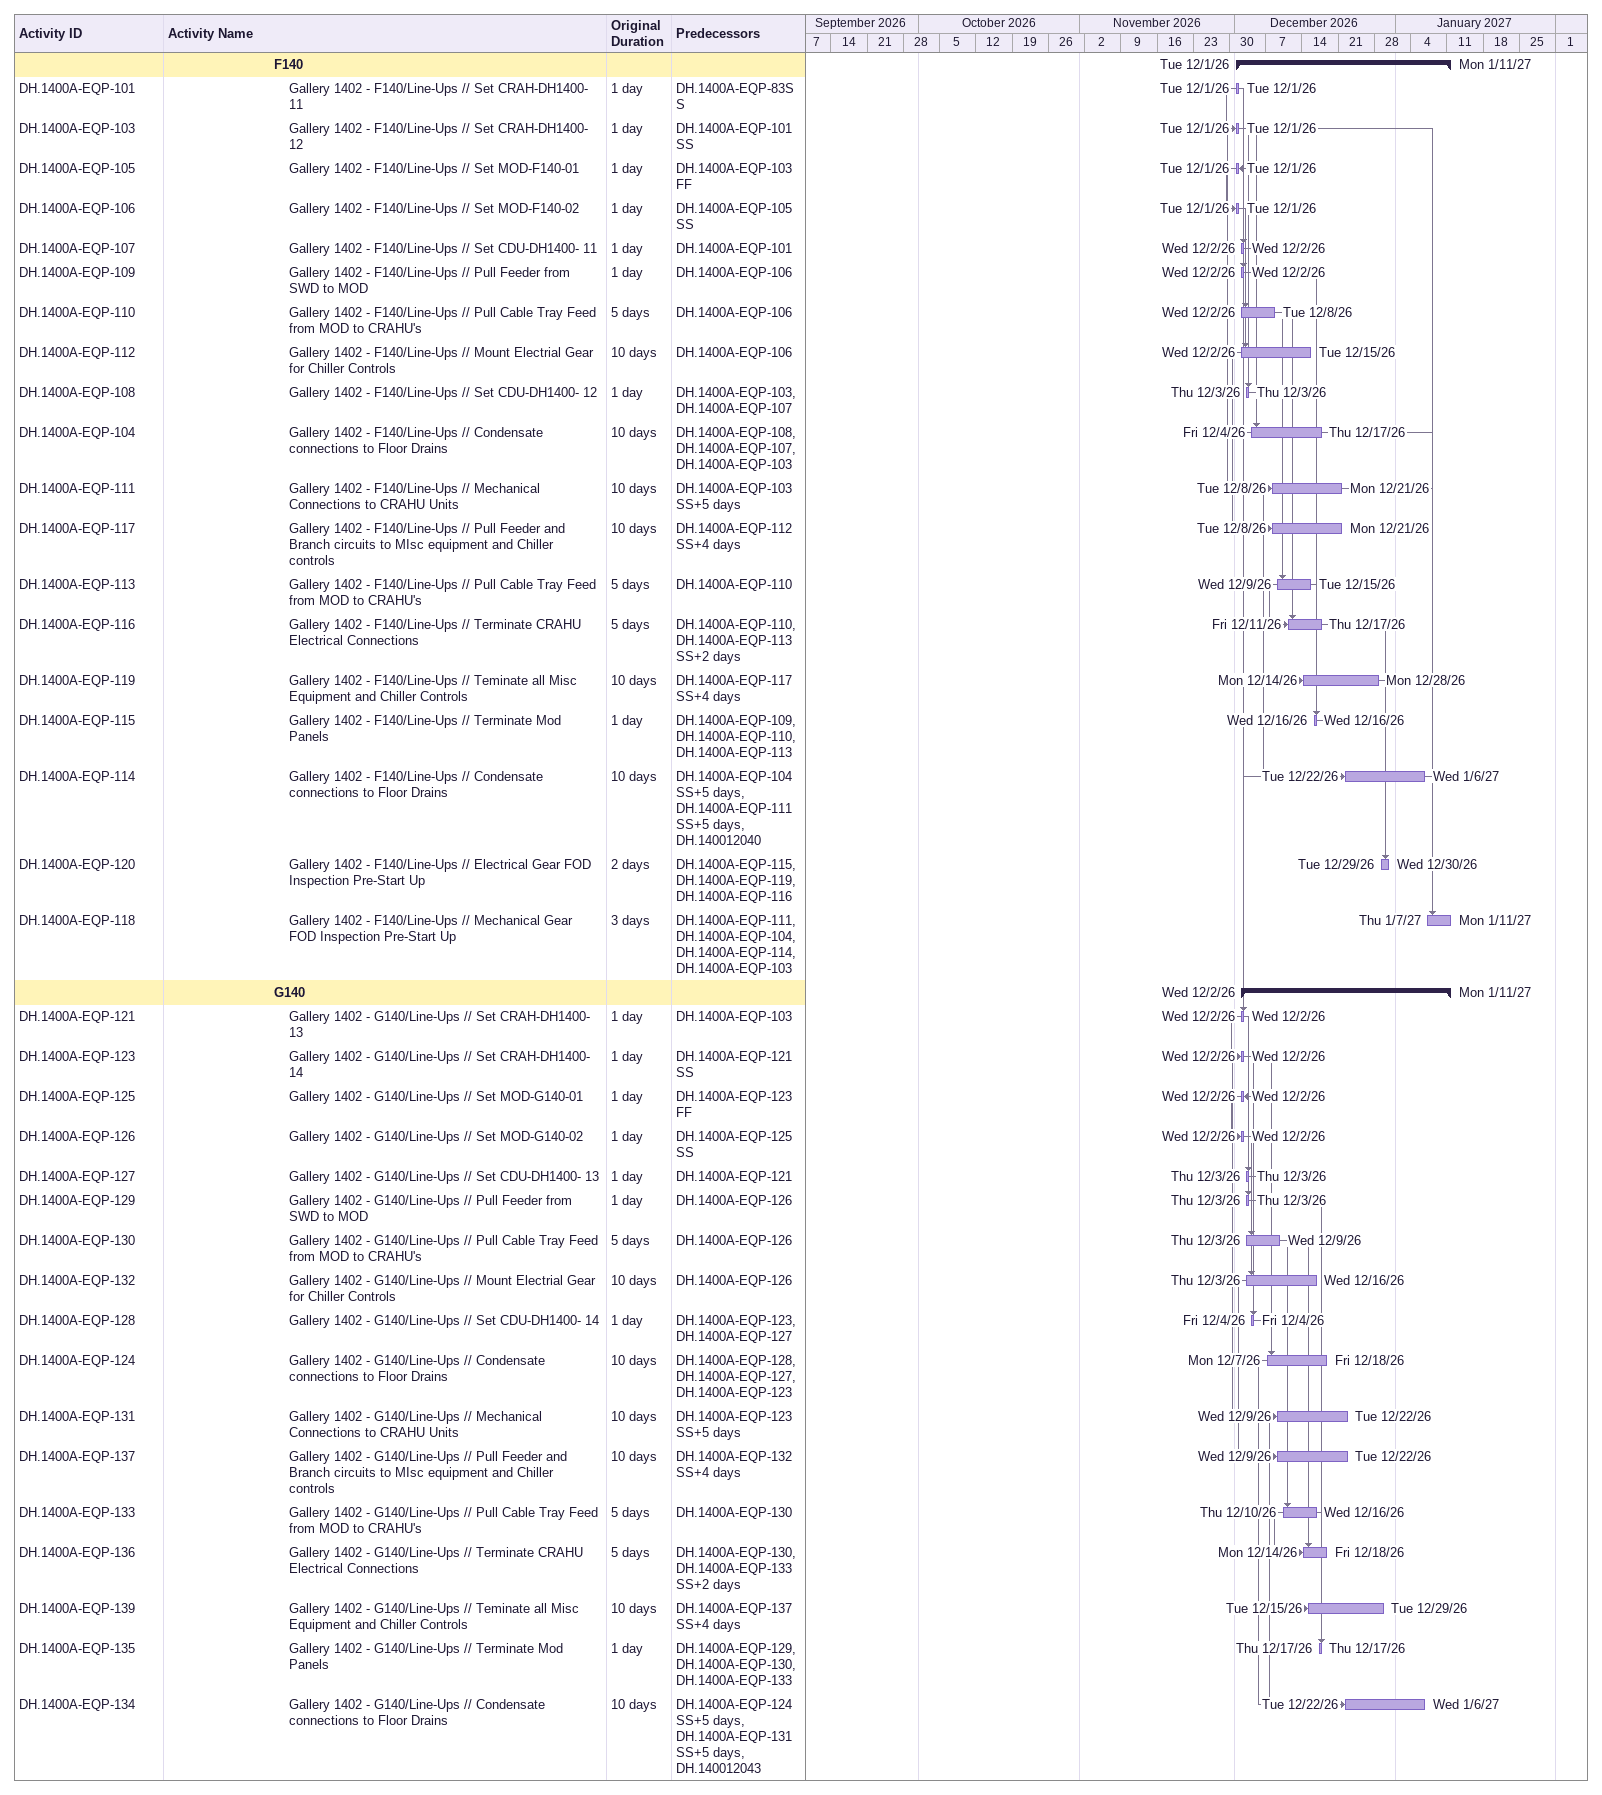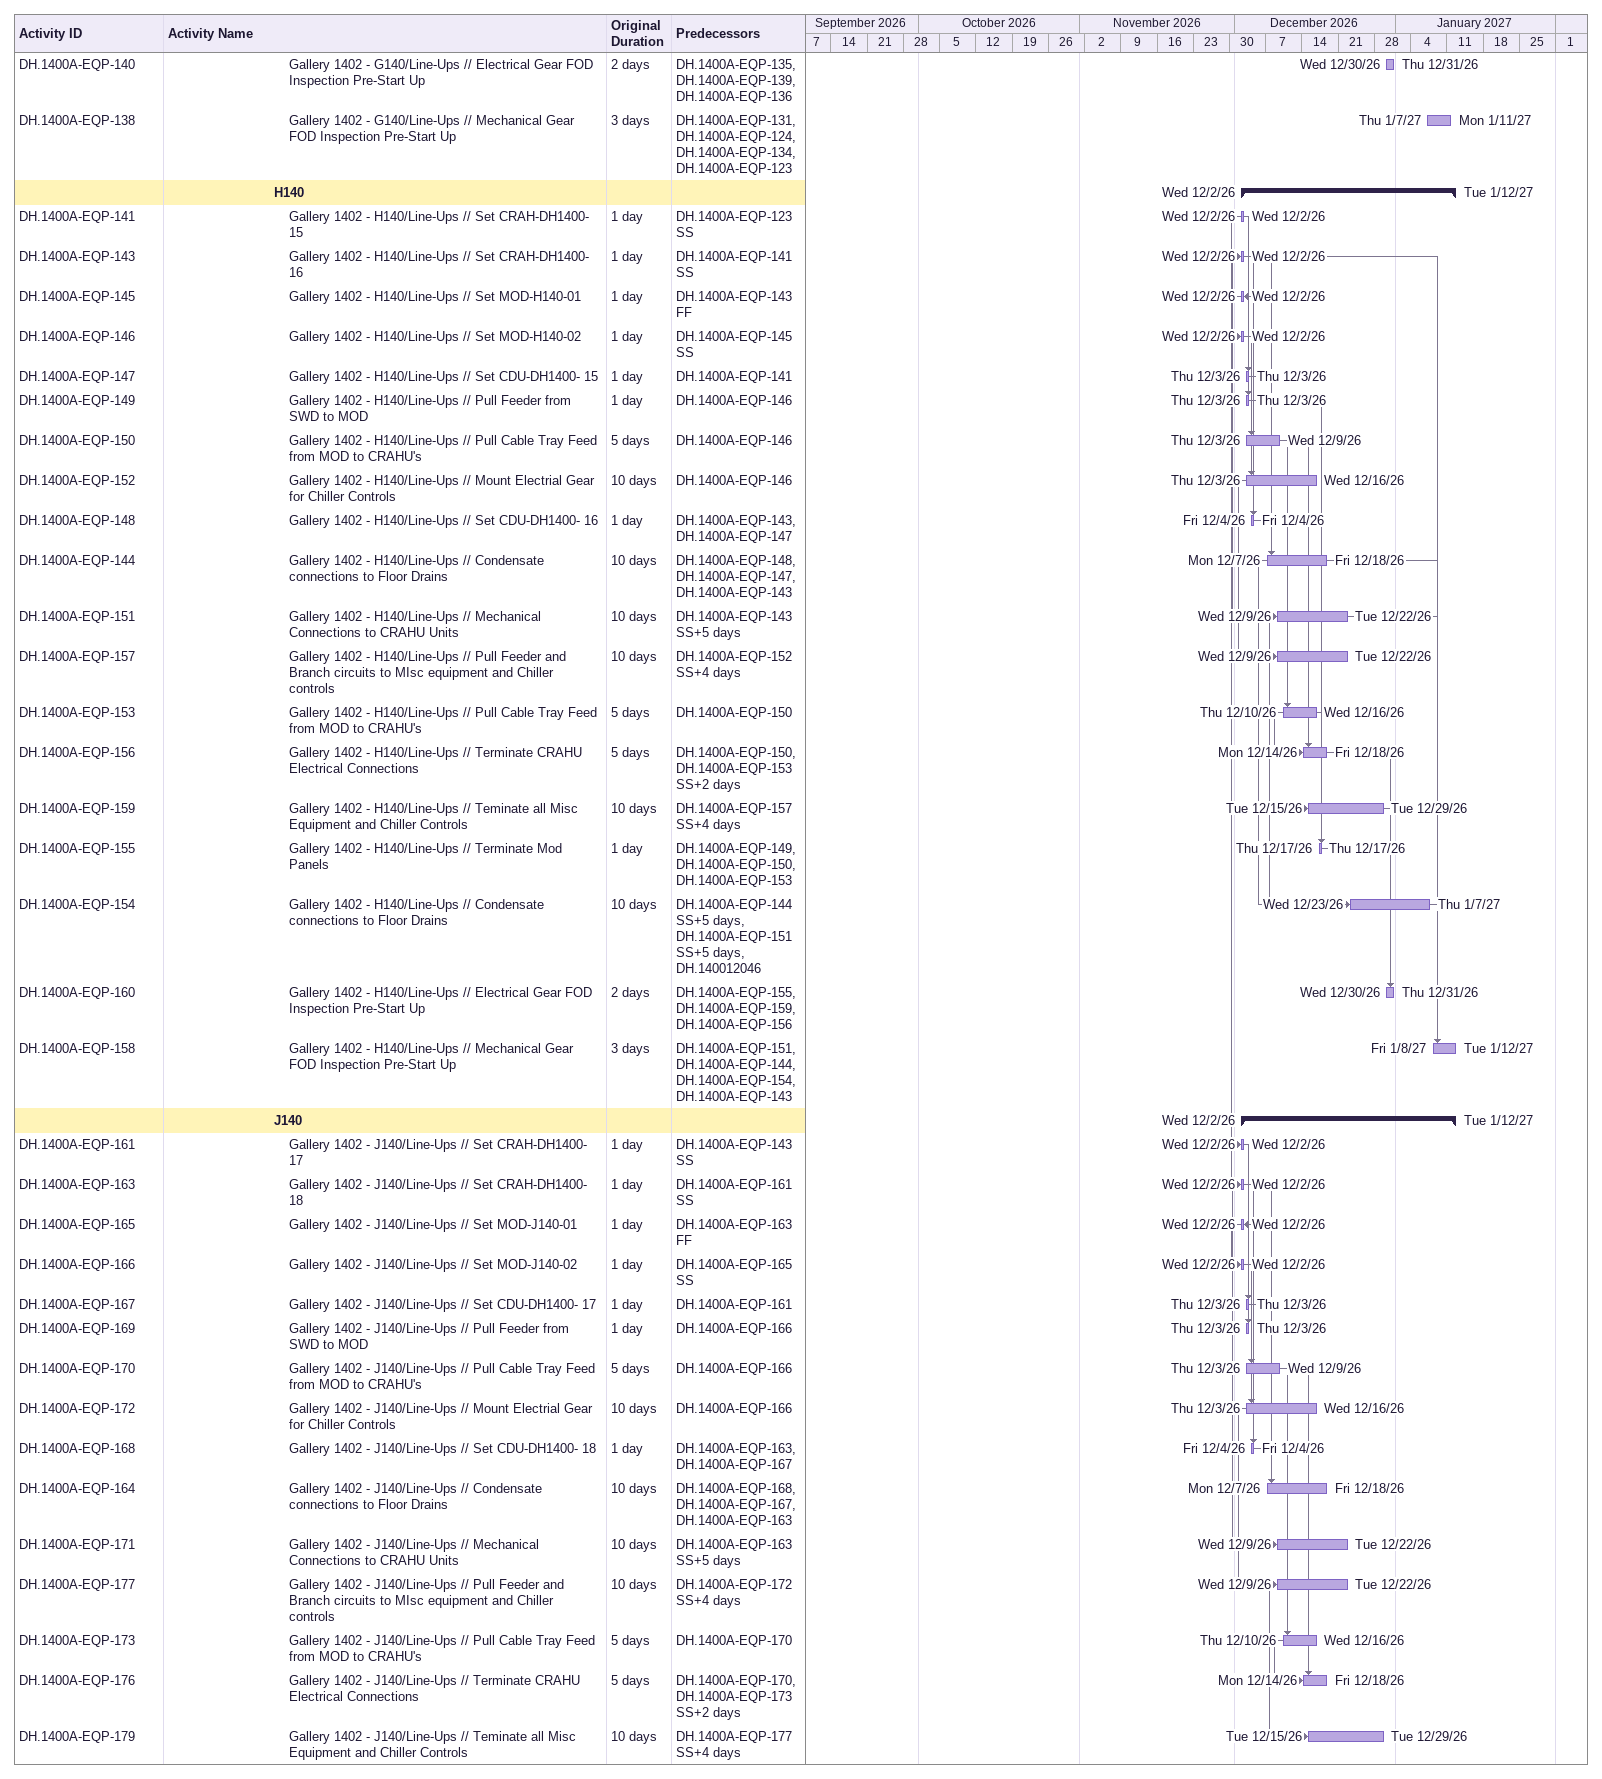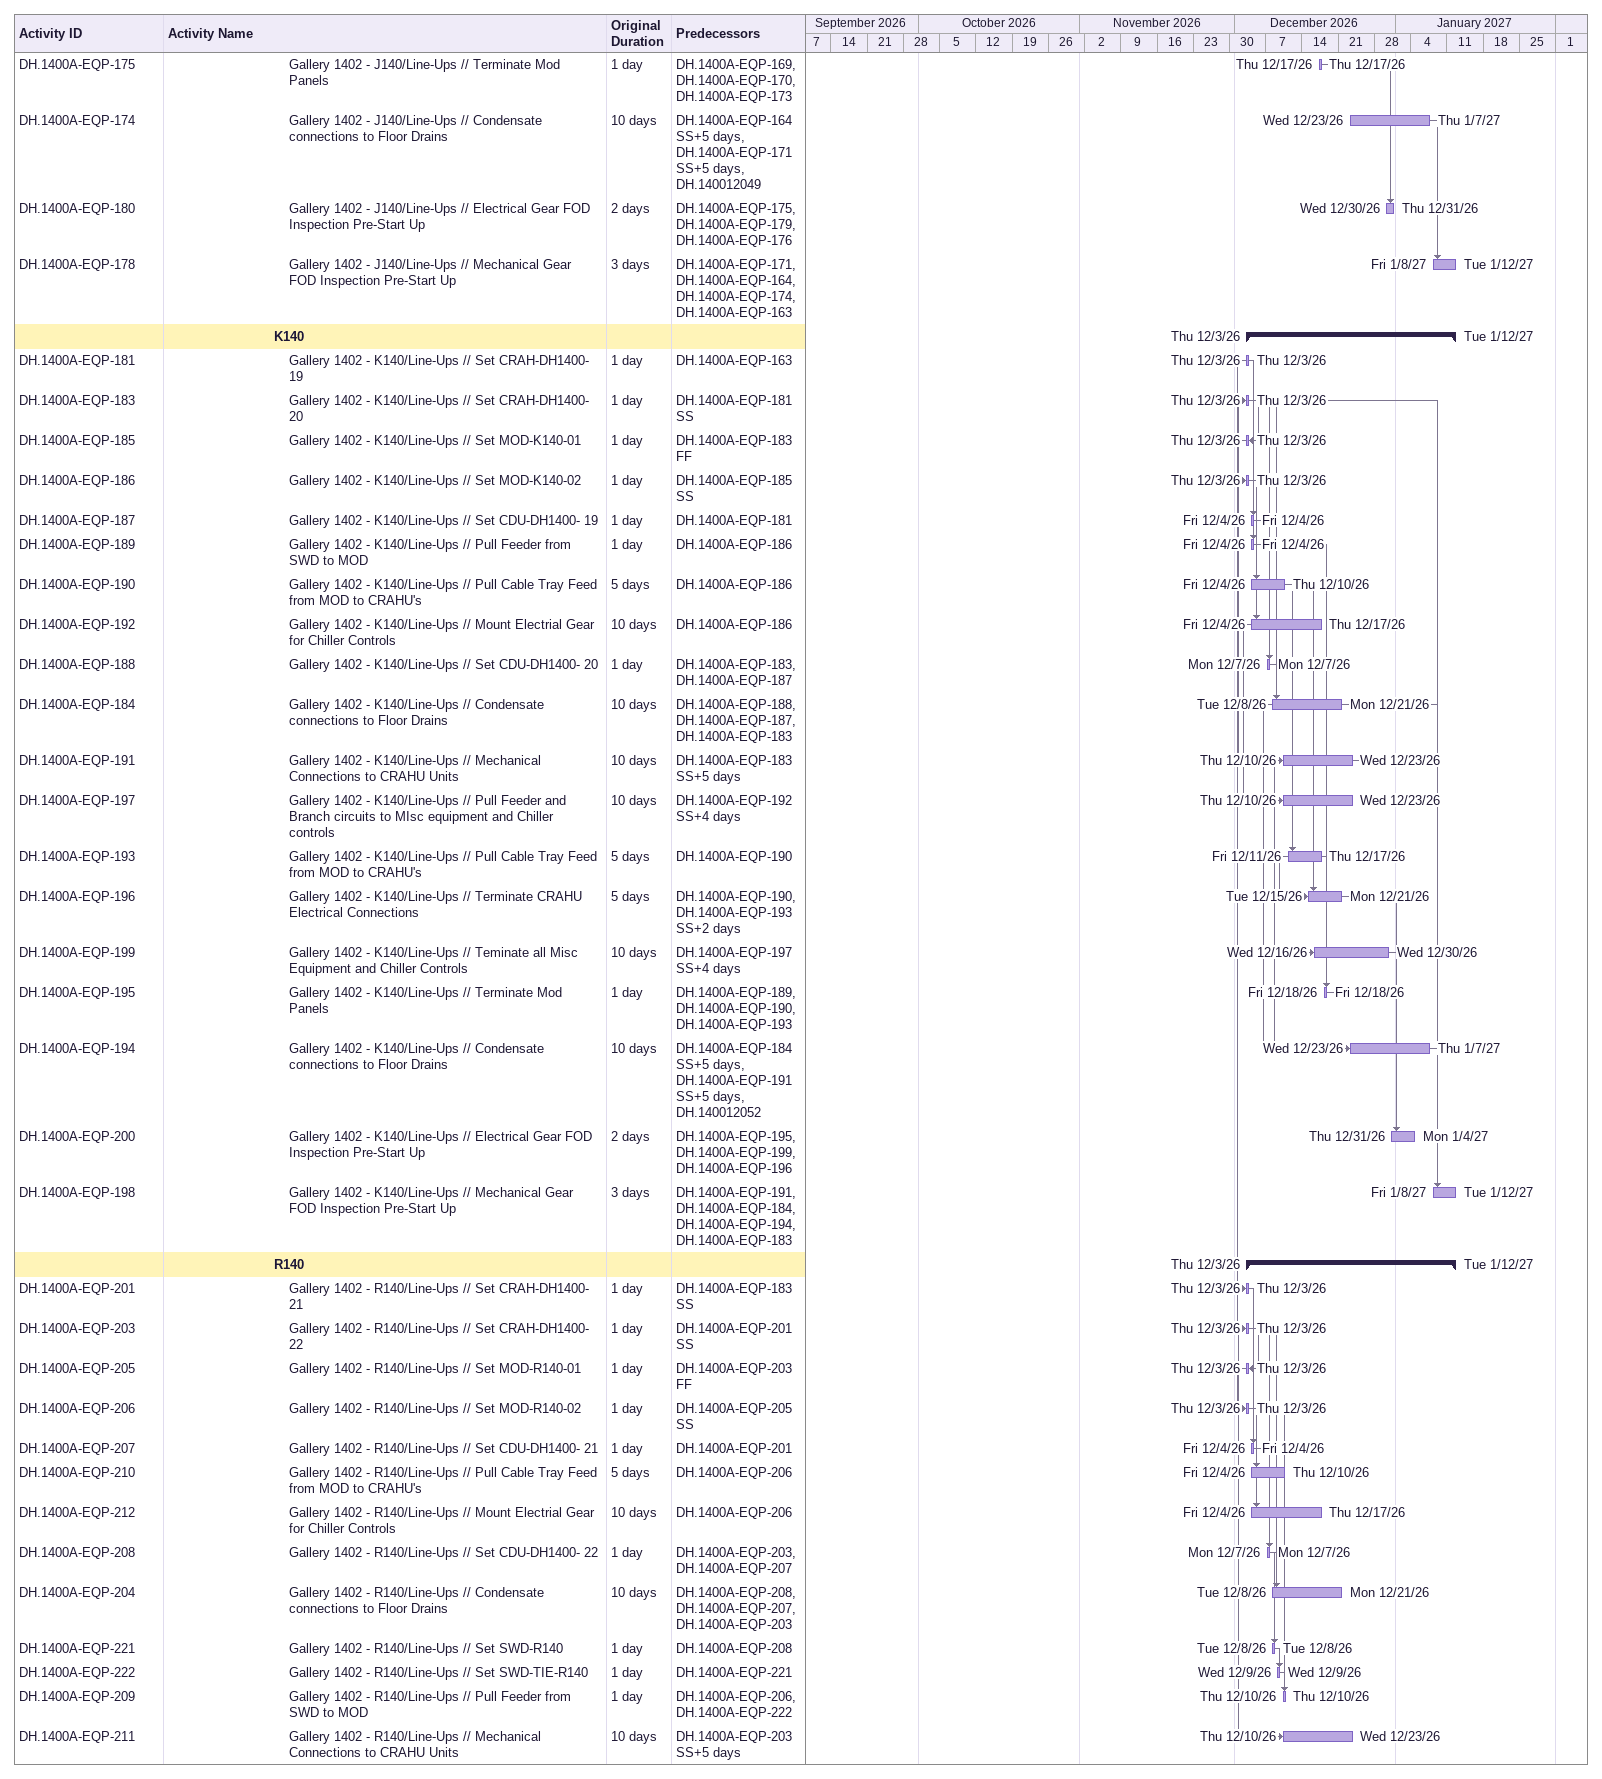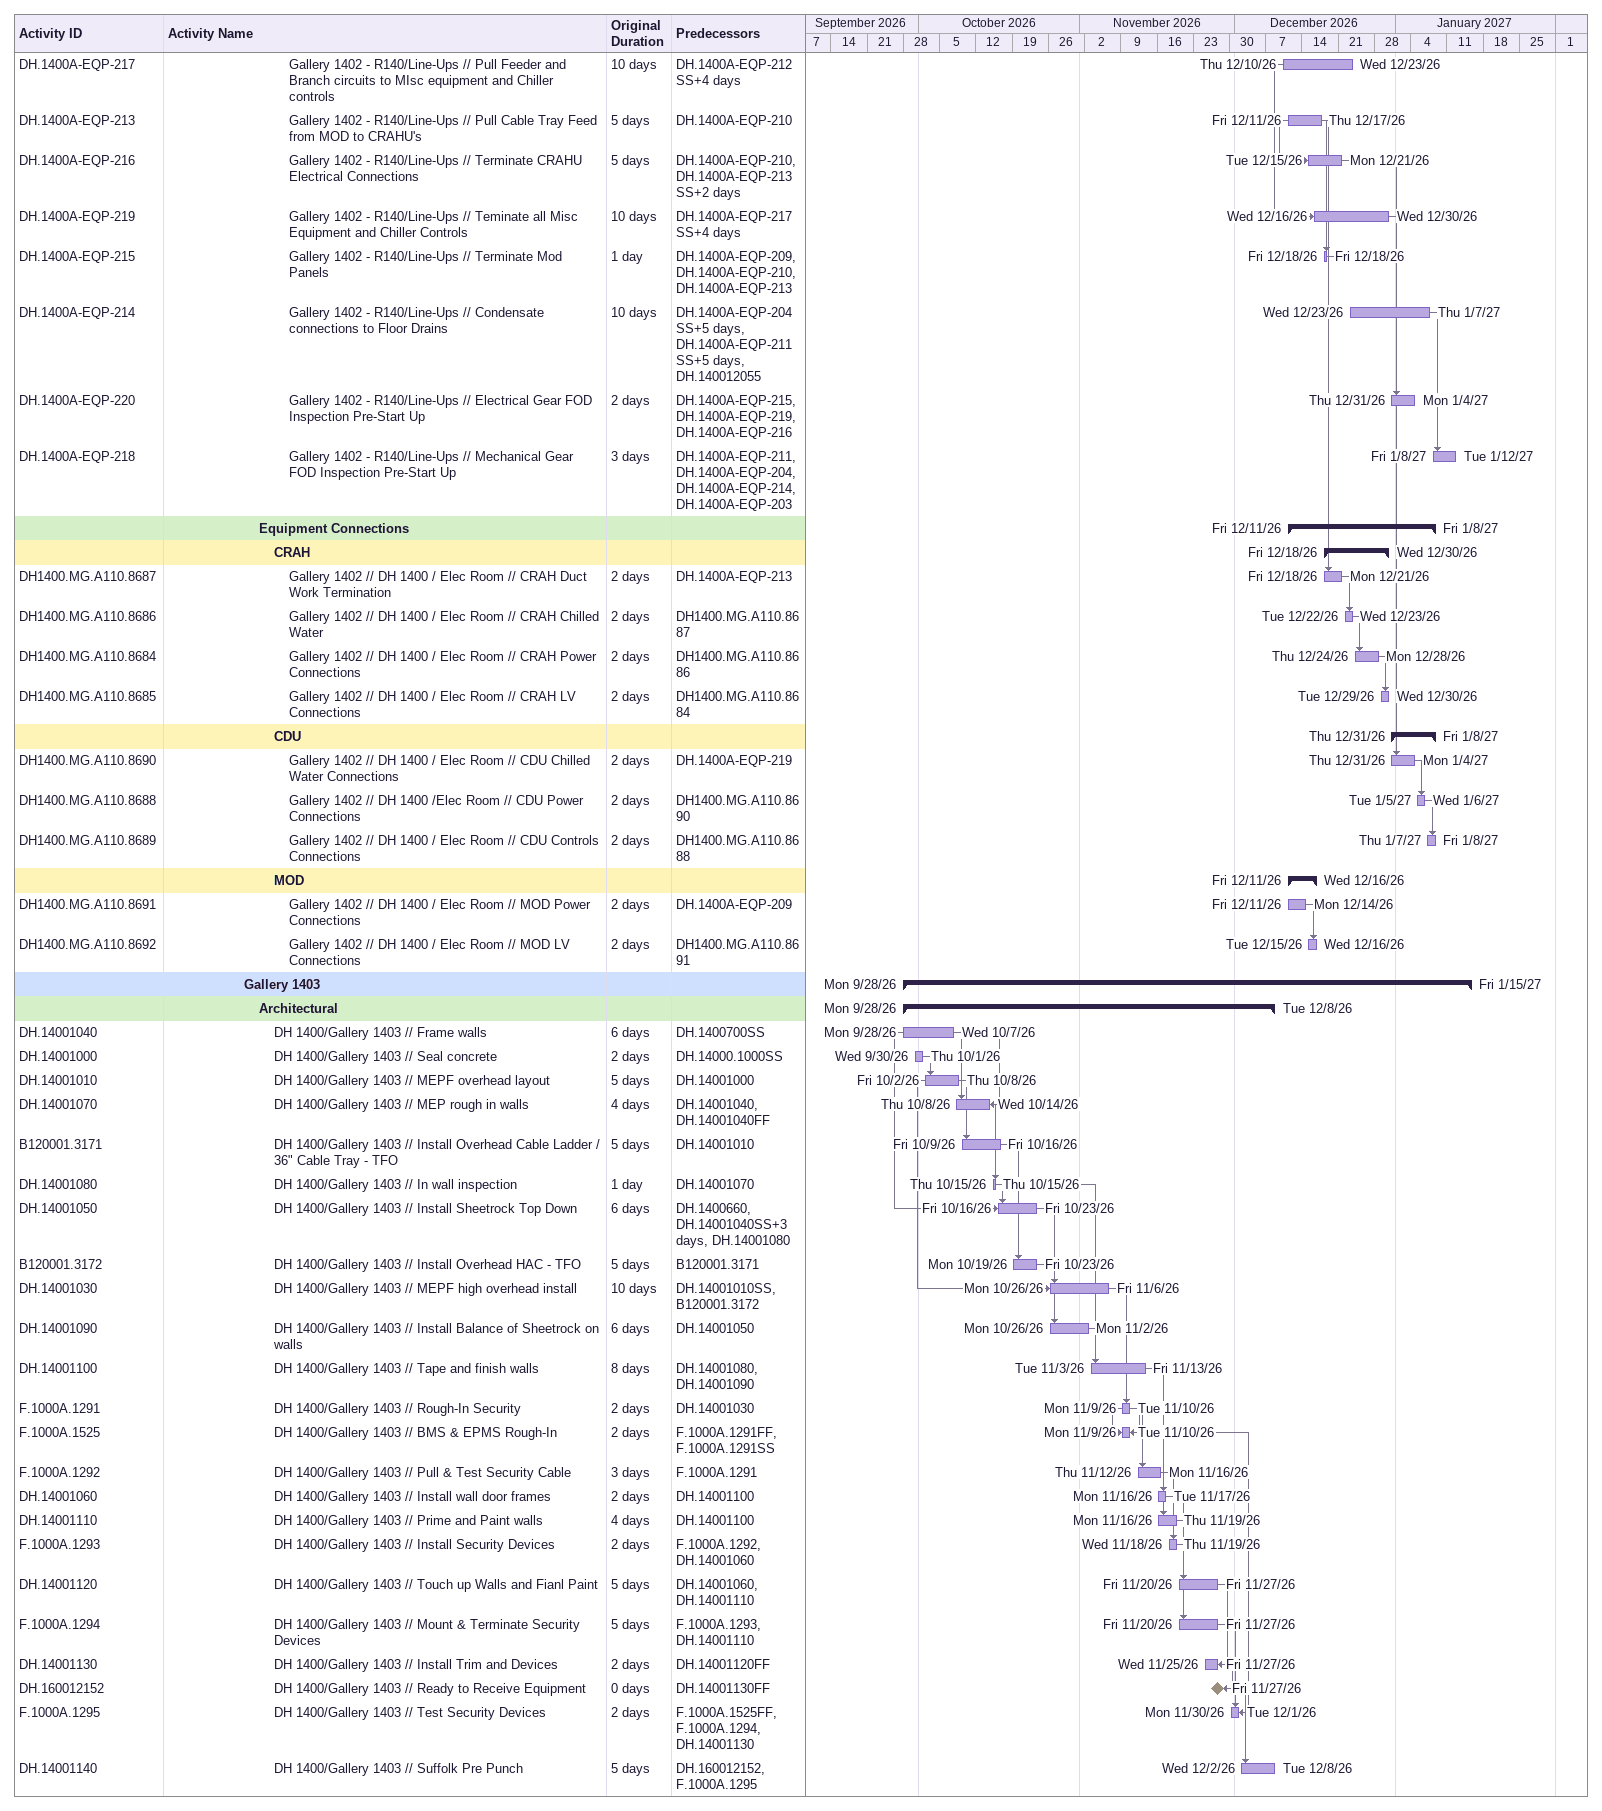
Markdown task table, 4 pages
| ID | Level | Task | Original duration | Start | Finish | Predecessors |
|---|---|---|---|---|---|---|
|  | 8 | **F140** |  | 2026-12-01 | 2027-01-11 |  |
| DH.1400A-EQP-101 | 9 | Gallery 1402 - F140/Line-Ups // Set CRAH-DH1400- 11 | 1d | 2026-12-01 | 2026-12-01 | DH.1400A-EQP-83SS |
| DH.1400A-EQP-103 | 9 | Gallery 1402 - F140/Line-Ups // Set CRAH-DH1400- 12 | 1d | 2026-12-01 | 2026-12-01 | DH.1400A-EQP-101SS |
| DH.1400A-EQP-105 | 9 | Gallery 1402 - F140/Line-Ups // Set MOD-F140-01 | 1d | 2026-12-01 | 2026-12-01 | DH.1400A-EQP-103FF |
| DH.1400A-EQP-106 | 9 | Gallery 1402 - F140/Line-Ups // Set MOD-F140-02 | 1d | 2026-12-01 | 2026-12-01 | DH.1400A-EQP-105SS |
| DH.1400A-EQP-107 | 9 | Gallery 1402 - F140/Line-Ups // Set CDU-DH1400- 11 | 1d | 2026-12-02 | 2026-12-02 | DH.1400A-EQP-101 |
| DH.1400A-EQP-109 | 9 | Gallery 1402 - F140/Line-Ups // Pull Feeder from SWD to MOD | 1d | 2026-12-02 | 2026-12-02 | DH.1400A-EQP-106 |
| DH.1400A-EQP-110 | 9 | Gallery 1402 - F140/Line-Ups // Pull Cable Tray Feed from MOD to CRAHU's | 5d | 2026-12-02 | 2026-12-08 | DH.1400A-EQP-106 |
| DH.1400A-EQP-112 | 9 | Gallery 1402 - F140/Line-Ups // Mount Electrial Gear for Chiller Controls | 10d | 2026-12-02 | 2026-12-15 | DH.1400A-EQP-106 |
| DH.1400A-EQP-108 | 9 | Gallery 1402 - F140/Line-Ups // Set CDU-DH1400- 12 | 1d | 2026-12-03 | 2026-12-03 | DH.1400A-EQP-103, DH.1400A-EQP-107 |
| DH.1400A-EQP-104 | 9 | Gallery 1402 - F140/Line-Ups // Condensate connections to Floor Drains | 10d | 2026-12-04 | 2026-12-17 | DH.1400A-EQP-108, DH.1400A-EQP-107, DH.1400A-EQP-103 |
| DH.1400A-EQP-111 | 9 | Gallery 1402 - F140/Line-Ups // Mechanical Connections to CRAHU Units | 10d | 2026-12-08 | 2026-12-21 | DH.1400A-EQP-103SS+5d |
| DH.1400A-EQP-117 | 9 | Gallery 1402 - F140/Line-Ups // Pull Feeder and Branch circuits to MIsc equipment and Chiller controls | 10d | 2026-12-08 | 2026-12-21 | DH.1400A-EQP-112SS+4d |
| DH.1400A-EQP-113 | 9 | Gallery 1402 - F140/Line-Ups // Pull Cable Tray Feed from MOD to CRAHU's | 5d | 2026-12-09 | 2026-12-15 | DH.1400A-EQP-110 |
| DH.1400A-EQP-116 | 9 | Gallery 1402 - F140/Line-Ups // Terminate CRAHU Electrical Connections | 5d | 2026-12-11 | 2026-12-17 | DH.1400A-EQP-110, DH.1400A-EQP-113SS+2d |
| DH.1400A-EQP-119 | 9 | Gallery 1402 - F140/Line-Ups // Teminate all Misc Equipment and Chiller Controls | 10d | 2026-12-14 | 2026-12-28 | DH.1400A-EQP-117SS+4d |
| DH.1400A-EQP-115 | 9 | Gallery 1402 - F140/Line-Ups // Terminate Mod Panels | 1d | 2026-12-16 | 2026-12-16 | DH.1400A-EQP-109, DH.1400A-EQP-110, DH.1400A-EQP-113 |
| DH.1400A-EQP-114 | 9 | Gallery 1402 - F140/Line-Ups // Condensate connections to Floor Drains | 10d | 2026-12-22 | 2027-01-06 | DH.1400A-EQP-104SS+5d, DH.1400A-EQP-111SS+5d, DH.140012040 |
| DH.1400A-EQP-120 | 9 | Gallery 1402 - F140/Line-Ups // Electrical Gear FOD Inspection Pre-Start Up | 2d | 2026-12-29 | 2026-12-30 | DH.1400A-EQP-115, DH.1400A-EQP-119, DH.1400A-EQP-116 |
| DH.1400A-EQP-118 | 9 | Gallery 1402 - F140/Line-Ups // Mechanical Gear FOD Inspection Pre-Start Up | 3d | 2027-01-07 | 2027-01-11 | DH.1400A-EQP-111, DH.1400A-EQP-104, DH.1400A-EQP-114, DH.1400A-EQP-103 |
|  | 8 | **G140** |  | 2026-12-02 | 2027-01-11 |  |
| DH.1400A-EQP-121 | 9 | Gallery 1402 - G140/Line-Ups // Set CRAH-DH1400- 13 | 1d | 2026-12-02 | 2026-12-02 | DH.1400A-EQP-103 |
| DH.1400A-EQP-123 | 9 | Gallery 1402 - G140/Line-Ups // Set CRAH-DH1400- 14 | 1d | 2026-12-02 | 2026-12-02 | DH.1400A-EQP-121SS |
| DH.1400A-EQP-125 | 9 | Gallery 1402 - G140/Line-Ups // Set MOD-G140-01 | 1d | 2026-12-02 | 2026-12-02 | DH.1400A-EQP-123FF |
| DH.1400A-EQP-126 | 9 | Gallery 1402 - G140/Line-Ups // Set MOD-G140-02 | 1d | 2026-12-02 | 2026-12-02 | DH.1400A-EQP-125SS |
| DH.1400A-EQP-127 | 9 | Gallery 1402 - G140/Line-Ups // Set CDU-DH1400- 13 | 1d | 2026-12-03 | 2026-12-03 | DH.1400A-EQP-121 |
| DH.1400A-EQP-129 | 9 | Gallery 1402 - G140/Line-Ups // Pull Feeder from SWD to MOD | 1d | 2026-12-03 | 2026-12-03 | DH.1400A-EQP-126 |
| DH.1400A-EQP-130 | 9 | Gallery 1402 - G140/Line-Ups // Pull Cable Tray Feed from MOD to CRAHU's | 5d | 2026-12-03 | 2026-12-09 | DH.1400A-EQP-126 |
| DH.1400A-EQP-132 | 9 | Gallery 1402 - G140/Line-Ups // Mount Electrial Gear for Chiller Controls | 10d | 2026-12-03 | 2026-12-16 | DH.1400A-EQP-126 |
| DH.1400A-EQP-128 | 9 | Gallery 1402 - G140/Line-Ups // Set CDU-DH1400- 14 | 1d | 2026-12-04 | 2026-12-04 | DH.1400A-EQP-123, DH.1400A-EQP-127 |
| DH.1400A-EQP-124 | 9 | Gallery 1402 - G140/Line-Ups // Condensate connections to Floor Drains | 10d | 2026-12-07 | 2026-12-18 | DH.1400A-EQP-128, DH.1400A-EQP-127, DH.1400A-EQP-123 |
| DH.1400A-EQP-131 | 9 | Gallery 1402 - G140/Line-Ups // Mechanical Connections to CRAHU Units | 10d | 2026-12-09 | 2026-12-22 | DH.1400A-EQP-123SS+5d |
| DH.1400A-EQP-137 | 9 | Gallery 1402 - G140/Line-Ups // Pull Feeder and Branch circuits to MIsc equipment and Chiller controls | 10d | 2026-12-09 | 2026-12-22 | DH.1400A-EQP-132SS+4d |
| DH.1400A-EQP-133 | 9 | Gallery 1402 - G140/Line-Ups // Pull Cable Tray Feed from MOD to CRAHU's | 5d | 2026-12-10 | 2026-12-16 | DH.1400A-EQP-130 |
| DH.1400A-EQP-136 | 9 | Gallery 1402 - G140/Line-Ups // Terminate CRAHU Electrical Connections | 5d | 2026-12-14 | 2026-12-18 | DH.1400A-EQP-130, DH.1400A-EQP-133SS+2d |
| DH.1400A-EQP-139 | 9 | Gallery 1402 - G140/Line-Ups // Teminate all Misc Equipment and Chiller Controls | 10d | 2026-12-15 | 2026-12-29 | DH.1400A-EQP-137SS+4d |
| DH.1400A-EQP-135 | 9 | Gallery 1402 - G140/Line-Ups // Terminate Mod Panels | 1d | 2026-12-17 | 2026-12-17 | DH.1400A-EQP-129, DH.1400A-EQP-130, DH.1400A-EQP-133 |
| DH.1400A-EQP-134 | 9 | Gallery 1402 - G140/Line-Ups // Condensate connections to Floor Drains | 10d | 2026-12-22 | 2027-01-06 | DH.1400A-EQP-124SS+5d, DH.1400A-EQP-131SS+5d, DH.140012043 |
| DH.1400A-EQP-140 | 9 | Gallery 1402 - G140/Line-Ups // Electrical Gear FOD Inspection Pre-Start Up | 2d | 2026-12-30 | 2026-12-31 | DH.1400A-EQP-135, DH.1400A-EQP-139, DH.1400A-EQP-136 |
| DH.1400A-EQP-138 | 9 | Gallery 1402 - G140/Line-Ups // Mechanical Gear FOD Inspection Pre-Start Up | 3d | 2027-01-07 | 2027-01-11 | DH.1400A-EQP-131, DH.1400A-EQP-124, DH.1400A-EQP-134, DH.1400A-EQP-123 |
|  | 8 | **H140** |  | 2026-12-02 | 2027-01-12 |  |
| DH.1400A-EQP-141 | 9 | Gallery 1402 - H140/Line-Ups // Set CRAH-DH1400- 15 | 1d | 2026-12-02 | 2026-12-02 | DH.1400A-EQP-123SS |
| DH.1400A-EQP-143 | 9 | Gallery 1402 - H140/Line-Ups // Set CRAH-DH1400- 16 | 1d | 2026-12-02 | 2026-12-02 | DH.1400A-EQP-141SS |
| DH.1400A-EQP-145 | 9 | Gallery 1402 - H140/Line-Ups // Set MOD-H140-01 | 1d | 2026-12-02 | 2026-12-02 | DH.1400A-EQP-143FF |
| DH.1400A-EQP-146 | 9 | Gallery 1402 - H140/Line-Ups // Set MOD-H140-02 | 1d | 2026-12-02 | 2026-12-02 | DH.1400A-EQP-145SS |
| DH.1400A-EQP-147 | 9 | Gallery 1402 - H140/Line-Ups // Set CDU-DH1400- 15 | 1d | 2026-12-03 | 2026-12-03 | DH.1400A-EQP-141 |
| DH.1400A-EQP-149 | 9 | Gallery 1402 - H140/Line-Ups // Pull Feeder from SWD to MOD | 1d | 2026-12-03 | 2026-12-03 | DH.1400A-EQP-146 |
| DH.1400A-EQP-150 | 9 | Gallery 1402 - H140/Line-Ups // Pull Cable Tray Feed from MOD to CRAHU's | 5d | 2026-12-03 | 2026-12-09 | DH.1400A-EQP-146 |
| DH.1400A-EQP-152 | 9 | Gallery 1402 - H140/Line-Ups // Mount Electrial Gear for Chiller Controls | 10d | 2026-12-03 | 2026-12-16 | DH.1400A-EQP-146 |
| DH.1400A-EQP-148 | 9 | Gallery 1402 - H140/Line-Ups // Set CDU-DH1400- 16 | 1d | 2026-12-04 | 2026-12-04 | DH.1400A-EQP-143, DH.1400A-EQP-147 |
| DH.1400A-EQP-144 | 9 | Gallery 1402 - H140/Line-Ups // Condensate connections to Floor Drains | 10d | 2026-12-07 | 2026-12-18 | DH.1400A-EQP-148, DH.1400A-EQP-147, DH.1400A-EQP-143 |
| DH.1400A-EQP-151 | 9 | Gallery 1402 - H140/Line-Ups // Mechanical Connections to CRAHU Units | 10d | 2026-12-09 | 2026-12-22 | DH.1400A-EQP-143SS+5d |
| DH.1400A-EQP-157 | 9 | Gallery 1402 - H140/Line-Ups // Pull Feeder and Branch circuits to MIsc equipment and Chiller controls | 10d | 2026-12-09 | 2026-12-22 | DH.1400A-EQP-152SS+4d |
| DH.1400A-EQP-153 | 9 | Gallery 1402 - H140/Line-Ups // Pull Cable Tray Feed from MOD to CRAHU's | 5d | 2026-12-10 | 2026-12-16 | DH.1400A-EQP-150 |
| DH.1400A-EQP-156 | 9 | Gallery 1402 - H140/Line-Ups // Terminate CRAHU Electrical Connections | 5d | 2026-12-14 | 2026-12-18 | DH.1400A-EQP-150, DH.1400A-EQP-153SS+2d |
| DH.1400A-EQP-159 | 9 | Gallery 1402 - H140/Line-Ups // Teminate all Misc Equipment and Chiller Controls | 10d | 2026-12-15 | 2026-12-29 | DH.1400A-EQP-157SS+4d |
| DH.1400A-EQP-155 | 9 | Gallery 1402 - H140/Line-Ups // Terminate Mod Panels | 1d | 2026-12-17 | 2026-12-17 | DH.1400A-EQP-149, DH.1400A-EQP-150, DH.1400A-EQP-153 |
| DH.1400A-EQP-154 | 9 | Gallery 1402 - H140/Line-Ups // Condensate connections to Floor Drains | 10d | 2026-12-23 | 2027-01-07 | DH.1400A-EQP-144SS+5d, DH.1400A-EQP-151SS+5d, DH.140012046 |
| DH.1400A-EQP-160 | 9 | Gallery 1402 - H140/Line-Ups // Electrical Gear FOD Inspection Pre-Start Up | 2d | 2026-12-30 | 2026-12-31 | DH.1400A-EQP-155, DH.1400A-EQP-159, DH.1400A-EQP-156 |
| DH.1400A-EQP-158 | 9 | Gallery 1402 - H140/Line-Ups // Mechanical Gear FOD Inspection Pre-Start Up | 3d | 2027-01-08 | 2027-01-12 | DH.1400A-EQP-151, DH.1400A-EQP-144, DH.1400A-EQP-154, DH.1400A-EQP-143 |
|  | 8 | **J140** |  | 2026-12-02 | 2027-01-12 |  |
| DH.1400A-EQP-161 | 9 | Gallery 1402 - J140/Line-Ups // Set CRAH-DH1400- 17 | 1d | 2026-12-02 | 2026-12-02 | DH.1400A-EQP-143SS |
| DH.1400A-EQP-163 | 9 | Gallery 1402 - J140/Line-Ups // Set CRAH-DH1400- 18 | 1d | 2026-12-02 | 2026-12-02 | DH.1400A-EQP-161SS |
| DH.1400A-EQP-165 | 9 | Gallery 1402 - J140/Line-Ups // Set MOD-J140-01 | 1d | 2026-12-02 | 2026-12-02 | DH.1400A-EQP-163FF |
| DH.1400A-EQP-166 | 9 | Gallery 1402 - J140/Line-Ups // Set MOD-J140-02 | 1d | 2026-12-02 | 2026-12-02 | DH.1400A-EQP-165SS |
| DH.1400A-EQP-167 | 9 | Gallery 1402 - J140/Line-Ups // Set CDU-DH1400- 17 | 1d | 2026-12-03 | 2026-12-03 | DH.1400A-EQP-161 |
| DH.1400A-EQP-169 | 9 | Gallery 1402 - J140/Line-Ups // Pull Feeder from SWD to MOD | 1d | 2026-12-03 | 2026-12-03 | DH.1400A-EQP-166 |
| DH.1400A-EQP-170 | 9 | Gallery 1402 - J140/Line-Ups // Pull Cable Tray Feed from MOD to CRAHU's | 5d | 2026-12-03 | 2026-12-09 | DH.1400A-EQP-166 |
| DH.1400A-EQP-172 | 9 | Gallery 1402 - J140/Line-Ups // Mount Electrial Gear for Chiller Controls | 10d | 2026-12-03 | 2026-12-16 | DH.1400A-EQP-166 |
| DH.1400A-EQP-168 | 9 | Gallery 1402 - J140/Line-Ups // Set CDU-DH1400- 18 | 1d | 2026-12-04 | 2026-12-04 | DH.1400A-EQP-163, DH.1400A-EQP-167 |
| DH.1400A-EQP-164 | 9 | Gallery 1402 - J140/Line-Ups // Condensate connections to Floor Drains | 10d | 2026-12-07 | 2026-12-18 | DH.1400A-EQP-168, DH.1400A-EQP-167, DH.1400A-EQP-163 |
| DH.1400A-EQP-171 | 9 | Gallery 1402 - J140/Line-Ups // Mechanical Connections to CRAHU Units | 10d | 2026-12-09 | 2026-12-22 | DH.1400A-EQP-163SS+5d |
| DH.1400A-EQP-177 | 9 | Gallery 1402 - J140/Line-Ups // Pull Feeder and Branch circuits to MIsc equipment and Chiller controls | 10d | 2026-12-09 | 2026-12-22 | DH.1400A-EQP-172SS+4d |
| DH.1400A-EQP-173 | 9 | Gallery 1402 - J140/Line-Ups // Pull Cable Tray Feed from MOD to CRAHU's | 5d | 2026-12-10 | 2026-12-16 | DH.1400A-EQP-170 |
| DH.1400A-EQP-176 | 9 | Gallery 1402 - J140/Line-Ups // Terminate CRAHU Electrical Connections | 5d | 2026-12-14 | 2026-12-18 | DH.1400A-EQP-170, DH.1400A-EQP-173SS+2d |
| DH.1400A-EQP-179 | 9 | Gallery 1402 - J140/Line-Ups // Teminate all Misc Equipment and Chiller Controls | 10d | 2026-12-15 | 2026-12-29 | DH.1400A-EQP-177SS+4d |
| DH.1400A-EQP-175 | 9 | Gallery 1402 - J140/Line-Ups // Terminate Mod Panels | 1d | 2026-12-17 | 2026-12-17 | DH.1400A-EQP-169, DH.1400A-EQP-170, DH.1400A-EQP-173 |
| DH.1400A-EQP-174 | 9 | Gallery 1402 - J140/Line-Ups // Condensate connections to Floor Drains | 10d | 2026-12-23 | 2027-01-07 | DH.1400A-EQP-164SS+5d, DH.1400A-EQP-171SS+5d, DH.140012049 |
| DH.1400A-EQP-180 | 9 | Gallery 1402 - J140/Line-Ups // Electrical Gear FOD Inspection Pre-Start Up | 2d | 2026-12-30 | 2026-12-31 | DH.1400A-EQP-175, DH.1400A-EQP-179, DH.1400A-EQP-176 |
| DH.1400A-EQP-178 | 9 | Gallery 1402 - J140/Line-Ups // Mechanical Gear FOD Inspection Pre-Start Up | 3d | 2027-01-08 | 2027-01-12 | DH.1400A-EQP-171, DH.1400A-EQP-164, DH.1400A-EQP-174, DH.1400A-EQP-163 |
|  | 8 | **K140** |  | 2026-12-03 | 2027-01-12 |  |
| DH.1400A-EQP-181 | 9 | Gallery 1402 - K140/Line-Ups // Set CRAH-DH1400- 19 | 1d | 2026-12-03 | 2026-12-03 | DH.1400A-EQP-163 |
| DH.1400A-EQP-183 | 9 | Gallery 1402 - K140/Line-Ups // Set CRAH-DH1400- 20 | 1d | 2026-12-03 | 2026-12-03 | DH.1400A-EQP-181SS |
| DH.1400A-EQP-185 | 9 | Gallery 1402 - K140/Line-Ups // Set MOD-K140-01 | 1d | 2026-12-03 | 2026-12-03 | DH.1400A-EQP-183FF |
| DH.1400A-EQP-186 | 9 | Gallery 1402 - K140/Line-Ups // Set MOD-K140-02 | 1d | 2026-12-03 | 2026-12-03 | DH.1400A-EQP-185SS |
| DH.1400A-EQP-187 | 9 | Gallery 1402 - K140/Line-Ups // Set CDU-DH1400- 19 | 1d | 2026-12-04 | 2026-12-04 | DH.1400A-EQP-181 |
| DH.1400A-EQP-189 | 9 | Gallery 1402 - K140/Line-Ups // Pull Feeder from SWD to MOD | 1d | 2026-12-04 | 2026-12-04 | DH.1400A-EQP-186 |
| DH.1400A-EQP-190 | 9 | Gallery 1402 - K140/Line-Ups // Pull Cable Tray Feed from MOD to CRAHU's | 5d | 2026-12-04 | 2026-12-10 | DH.1400A-EQP-186 |
| DH.1400A-EQP-192 | 9 | Gallery 1402 - K140/Line-Ups // Mount Electrial Gear for Chiller Controls | 10d | 2026-12-04 | 2026-12-17 | DH.1400A-EQP-186 |
| DH.1400A-EQP-188 | 9 | Gallery 1402 - K140/Line-Ups // Set CDU-DH1400- 20 | 1d | 2026-12-07 | 2026-12-07 | DH.1400A-EQP-183, DH.1400A-EQP-187 |
| DH.1400A-EQP-184 | 9 | Gallery 1402 - K140/Line-Ups // Condensate connections to Floor Drains | 10d | 2026-12-08 | 2026-12-21 | DH.1400A-EQP-188, DH.1400A-EQP-187, DH.1400A-EQP-183 |
| DH.1400A-EQP-191 | 9 | Gallery 1402 - K140/Line-Ups // Mechanical Connections to CRAHU Units | 10d | 2026-12-10 | 2026-12-23 | DH.1400A-EQP-183SS+5d |
| DH.1400A-EQP-197 | 9 | Gallery 1402 - K140/Line-Ups // Pull Feeder and Branch circuits to MIsc equipment and Chiller controls | 10d | 2026-12-10 | 2026-12-23 | DH.1400A-EQP-192SS+4d |
| DH.1400A-EQP-193 | 9 | Gallery 1402 - K140/Line-Ups // Pull Cable Tray Feed from MOD to CRAHU's | 5d | 2026-12-11 | 2026-12-17 | DH.1400A-EQP-190 |
| DH.1400A-EQP-196 | 9 | Gallery 1402 - K140/Line-Ups // Terminate CRAHU Electrical Connections | 5d | 2026-12-15 | 2026-12-21 | DH.1400A-EQP-190, DH.1400A-EQP-193SS+2d |
| DH.1400A-EQP-199 | 9 | Gallery 1402 - K140/Line-Ups // Teminate all Misc Equipment and Chiller Controls | 10d | 2026-12-16 | 2026-12-30 | DH.1400A-EQP-197SS+4d |
| DH.1400A-EQP-195 | 9 | Gallery 1402 - K140/Line-Ups // Terminate Mod Panels | 1d | 2026-12-18 | 2026-12-18 | DH.1400A-EQP-189, DH.1400A-EQP-190, DH.1400A-EQP-193 |
| DH.1400A-EQP-194 | 9 | Gallery 1402 - K140/Line-Ups // Condensate connections to Floor Drains | 10d | 2026-12-23 | 2027-01-07 | DH.1400A-EQP-184SS+5d, DH.1400A-EQP-191SS+5d, DH.140012052 |
| DH.1400A-EQP-200 | 9 | Gallery 1402 - K140/Line-Ups // Electrical Gear FOD Inspection Pre-Start Up | 2d | 2026-12-31 | 2027-01-04 | DH.1400A-EQP-195, DH.1400A-EQP-199, DH.1400A-EQP-196 |
| DH.1400A-EQP-198 | 9 | Gallery 1402 - K140/Line-Ups // Mechanical Gear FOD Inspection Pre-Start Up | 3d | 2027-01-08 | 2027-01-12 | DH.1400A-EQP-191, DH.1400A-EQP-184, DH.1400A-EQP-194, DH.1400A-EQP-183 |
|  | 8 | **R140** |  | 2026-12-03 | 2027-01-12 |  |
| DH.1400A-EQP-201 | 9 | Gallery 1402 - R140/Line-Ups // Set CRAH-DH1400- 21 | 1d | 2026-12-03 | 2026-12-03 | DH.1400A-EQP-183SS |
| DH.1400A-EQP-203 | 9 | Gallery 1402 - R140/Line-Ups // Set CRAH-DH1400- 22 | 1d | 2026-12-03 | 2026-12-03 | DH.1400A-EQP-201SS |
| DH.1400A-EQP-205 | 9 | Gallery 1402 - R140/Line-Ups // Set MOD-R140-01 | 1d | 2026-12-03 | 2026-12-03 | DH.1400A-EQP-203FF |
| DH.1400A-EQP-206 | 9 | Gallery 1402 - R140/Line-Ups // Set MOD-R140-02 | 1d | 2026-12-03 | 2026-12-03 | DH.1400A-EQP-205SS |
| DH.1400A-EQP-207 | 9 | Gallery 1402 - R140/Line-Ups // Set CDU-DH1400- 21 | 1d | 2026-12-04 | 2026-12-04 | DH.1400A-EQP-201 |
| DH.1400A-EQP-210 | 9 | Gallery 1402 - R140/Line-Ups // Pull Cable Tray Feed from MOD to CRAHU's | 5d | 2026-12-04 | 2026-12-10 | DH.1400A-EQP-206 |
| DH.1400A-EQP-212 | 9 | Gallery 1402 - R140/Line-Ups // Mount Electrial Gear for Chiller Controls | 10d | 2026-12-04 | 2026-12-17 | DH.1400A-EQP-206 |
| DH.1400A-EQP-208 | 9 | Gallery 1402 - R140/Line-Ups // Set CDU-DH1400- 22 | 1d | 2026-12-07 | 2026-12-07 | DH.1400A-EQP-203, DH.1400A-EQP-207 |
| DH.1400A-EQP-204 | 9 | Gallery 1402 - R140/Line-Ups // Condensate connections to Floor Drains | 10d | 2026-12-08 | 2026-12-21 | DH.1400A-EQP-208, DH.1400A-EQP-207, DH.1400A-EQP-203 |
| DH.1400A-EQP-221 | 9 | Gallery 1402 - R140/Line-Ups // Set SWD-R140 | 1d | 2026-12-08 | 2026-12-08 | DH.1400A-EQP-208 |
| DH.1400A-EQP-222 | 9 | Gallery 1402 - R140/Line-Ups // Set SWD-TIE-R140 | 1d | 2026-12-09 | 2026-12-09 | DH.1400A-EQP-221 |
| DH.1400A-EQP-209 | 9 | Gallery 1402 - R140/Line-Ups // Pull Feeder from SWD to MOD | 1d | 2026-12-10 | 2026-12-10 | DH.1400A-EQP-206, DH.1400A-EQP-222 |
| DH.1400A-EQP-211 | 9 | Gallery 1402 - R140/Line-Ups // Mechanical Connections to CRAHU Units | 10d | 2026-12-10 | 2026-12-23 | DH.1400A-EQP-203SS+5d |
| DH.1400A-EQP-217 | 9 | Gallery 1402 - R140/Line-Ups // Pull Feeder and Branch circuits to MIsc equipment and Chiller controls | 10d | 2026-12-10 | 2026-12-23 | DH.1400A-EQP-212SS+4d |
| DH.1400A-EQP-213 | 9 | Gallery 1402 - R140/Line-Ups // Pull Cable Tray Feed from MOD to CRAHU's | 5d | 2026-12-11 | 2026-12-17 | DH.1400A-EQP-210 |
| DH.1400A-EQP-216 | 9 | Gallery 1402 - R140/Line-Ups // Terminate CRAHU Electrical Connections | 5d | 2026-12-15 | 2026-12-21 | DH.1400A-EQP-210, DH.1400A-EQP-213SS+2d |
| DH.1400A-EQP-219 | 9 | Gallery 1402 - R140/Line-Ups // Teminate all Misc Equipment and Chiller Controls | 10d | 2026-12-16 | 2026-12-30 | DH.1400A-EQP-217SS+4d |
| DH.1400A-EQP-215 | 9 | Gallery 1402 - R140/Line-Ups // Terminate Mod Panels | 1d | 2026-12-18 | 2026-12-18 | DH.1400A-EQP-209, DH.1400A-EQP-210, DH.1400A-EQP-213 |
| DH.1400A-EQP-214 | 9 | Gallery 1402 - R140/Line-Ups // Condensate connections to Floor Drains | 10d | 2026-12-23 | 2027-01-07 | DH.1400A-EQP-204SS+5d, DH.1400A-EQP-211SS+5d, DH.140012055 |
| DH.1400A-EQP-220 | 9 | Gallery 1402 - R140/Line-Ups // Electrical Gear FOD Inspection Pre-Start Up | 2d | 2026-12-31 | 2027-01-04 | DH.1400A-EQP-215, DH.1400A-EQP-219, DH.1400A-EQP-216 |
| DH.1400A-EQP-218 | 9 | Gallery 1402 - R140/Line-Ups // Mechanical Gear FOD Inspection Pre-Start Up | 3d | 2027-01-08 | 2027-01-12 | DH.1400A-EQP-211, DH.1400A-EQP-204, DH.1400A-EQP-214, DH.1400A-EQP-203 |
|  | 7 | **Equipment Connections** |  | 2026-12-11 | 2027-01-08 |  |
|  | 8 | **CRAH** |  | 2026-12-18 | 2026-12-30 |  |
| DH1400.MG.A110.8687 | 9 | Gallery 1402 // DH 1400 / Elec Room // CRAH Duct Work Termination | 2d | 2026-12-18 | 2026-12-21 | DH.1400A-EQP-213 |
| DH1400.MG.A110.8686 | 9 | Gallery 1402 // DH 1400 / Elec Room // CRAH Chilled Water | 2d | 2026-12-22 | 2026-12-23 | DH1400.MG.A110.8687 |
| DH1400.MG.A110.8684 | 9 | Gallery 1402 // DH 1400 / Elec Room // CRAH Power Connections | 2d | 2026-12-24 | 2026-12-28 | DH1400.MG.A110.8686 |
| DH1400.MG.A110.8685 | 9 | Gallery 1402 // DH 1400 / Elec Room // CRAH LV Connections | 2d | 2026-12-29 | 2026-12-30 | DH1400.MG.A110.8684 |
|  | 8 | **CDU** |  | 2026-12-31 | 2027-01-08 |  |
| DH1400.MG.A110.8690 | 9 | Gallery 1402 // DH 1400 / Elec Room // CDU Chilled Water Connections | 2d | 2026-12-31 | 2027-01-04 | DH.1400A-EQP-219 |
| DH1400.MG.A110.8688 | 9 | Gallery 1402 // DH 1400 /Elec Room // CDU Power Connections | 2d | 2027-01-05 | 2027-01-06 | DH1400.MG.A110.8690 |
| DH1400.MG.A110.8689 | 9 | Gallery 1402 // DH 1400 / Elec Room // CDU Controls Connections | 2d | 2027-01-07 | 2027-01-08 | DH1400.MG.A110.8688 |
|  | 8 | **MOD** |  | 2026-12-11 | 2026-12-16 |  |
| DH1400.MG.A110.8691 | 9 | Gallery 1402 // DH 1400 / Elec Room // MOD Power Connections | 2d | 2026-12-11 | 2026-12-14 | DH.1400A-EQP-209 |
| DH1400.MG.A110.8692 | 9 | Gallery 1402 // DH 1400 / Elec Room // MOD LV Connections | 2d | 2026-12-15 | 2026-12-16 | DH1400.MG.A110.8691 |
|  | 6 | **Gallery 1403** |  | 2026-09-28 | 2027-01-15 |  |
|  | 7 | **Architectural** |  | 2026-09-28 | 2026-12-08 |  |
| DH.14001040 | 8 | DH 1400/Gallery 1403 // Frame walls | 6d | 2026-09-28 | 2026-10-07 | DH.1400700SS |
| DH.14001000 | 8 | DH 1400/Gallery 1403 // Seal concrete | 2d | 2026-09-30 | 2026-10-01 | DH.14000.1000SS |
| DH.14001010 | 8 | DH 1400/Gallery 1403 // MEPF overhead layout | 5d | 2026-10-02 | 2026-10-08 | DH.14001000 |
| DH.14001070 | 8 | DH 1400/Gallery 1403 // MEP rough in walls | 4d | 2026-10-08 | 2026-10-14 | DH.14001040, DH.14001040FF |
| B120001.3171 | 8 | DH 1400/Gallery 1403 // Install Overhead Cable Ladder / 36" Cable Tray - TFO | 5d | 2026-10-09 | 2026-10-16 | DH.14001010 |
| DH.14001080 | 8 | DH 1400/Gallery 1403 // In wall inspection | 1d | 2026-10-15 | 2026-10-15 | DH.14001070 |
| DH.14001050 | 8 | DH 1400/Gallery 1403 // Install Sheetrock Top Down | 6d | 2026-10-16 | 2026-10-23 | DH.1400660, DH.14001040SS+3d, DH.14001080 |
| B120001.3172 | 8 | DH 1400/Gallery 1403 // Install Overhead HAC - TFO | 5d | 2026-10-19 | 2026-10-23 | B120001.3171 |
| DH.14001030 | 8 | DH 1400/Gallery 1403 // MEPF high overhead install | 10d | 2026-10-26 | 2026-11-06 | DH.14001010SS, B120001.3172 |
| DH.14001090 | 8 | DH 1400/Gallery 1403 // Install Balance of Sheetrock on walls | 6d | 2026-10-26 | 2026-11-02 | DH.14001050 |
| DH.14001100 | 8 | DH 1400/Gallery 1403 // Tape and finish walls | 8d | 2026-11-03 | 2026-11-13 | DH.14001080, DH.14001090 |
| F.1000A.1291 | 8 | DH 1400/Gallery 1403 // Rough-In Security | 2d | 2026-11-09 | 2026-11-10 | DH.14001030 |
| F.1000A.1525 | 8 | DH 1400/Gallery 1403 // BMS & EPMS Rough-In | 2d | 2026-11-09 | 2026-11-10 | F.1000A.1291FF, F.1000A.1291SS |
| F.1000A.1292 | 8 | DH 1400/Gallery 1403 // Pull & Test Security Cable | 3d | 2026-11-12 | 2026-11-16 | F.1000A.1291 |
| DH.14001060 | 8 | DH 1400/Gallery 1403 // Install wall door frames | 2d | 2026-11-16 | 2026-11-17 | DH.14001100 |
| DH.14001110 | 8 | DH 1400/Gallery 1403 // Prime and Paint walls | 4d | 2026-11-16 | 2026-11-19 | DH.14001100 |
| F.1000A.1293 | 8 | DH 1400/Gallery 1403 // Install Security Devices | 2d | 2026-11-18 | 2026-11-19 | F.1000A.1292, DH.14001060 |
| DH.14001120 | 8 | DH 1400/Gallery 1403 // Touch up Walls and Fianl Paint | 5d | 2026-11-20 | 2026-11-27 | DH.14001060, DH.14001110 |
| F.1000A.1294 | 8 | DH 1400/Gallery 1403 // Mount & Terminate Security Devices | 5d | 2026-11-20 | 2026-11-27 | F.1000A.1293, DH.14001110 |
| DH.14001130 | 8 | DH 1400/Gallery 1403 // Install Trim and Devices | 2d | 2026-11-25 | 2026-11-27 | DH.14001120FF |
| DH.160012152 | 8 | DH 1400/Gallery 1403 // Ready to Receive Equipment | 0d | 2026-11-27 | 2026-11-27 | DH.14001130FF |
| F.1000A.1295 | 8 | DH 1400/Gallery 1403 // Test Security Devices | 2d | 2026-11-30 | 2026-12-01 | F.1000A.1525FF, F.1000A.1294, DH.14001130 |
| DH.14001140 | 8 | DH 1400/Gallery 1403 // Suffolk Pre Punch | 5d | 2026-12-02 | 2026-12-08 | DH.160012152, F.1000A.1295 |
